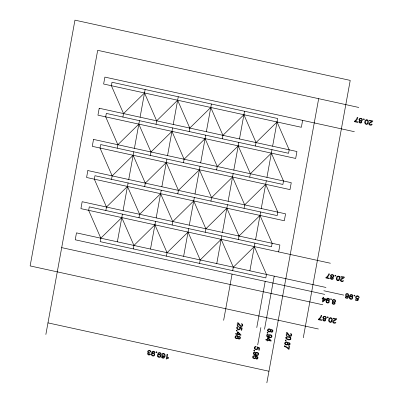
<?xml version="1.0" encoding="UTF-8"?>
<svg xmlns="http://www.w3.org/2000/svg" width="403" height="403" viewBox="0 0 403 403"><rect width="100%" height="100%" fill="white"/><g stroke="black" fill="none" stroke-linecap="round" stroke-linejoin="round"><path stroke-width="0.6" d="M238.47 326.621C238.032 327.221 236.113 328.46 238.289 329.155C239.926 329.659 239.745 327.76 239.548 326.964L242.138 327.997L241.714 330.304L241.105 330.173L241.442 328.319L240.092 327.765M256.036 346.565C255.578 347.265 253.618 348.353 255.93 349.114C257.598 349.532 257.23 347.613 257.114 346.902L259.703 347.94L259.285 350.247L258.676 350.116L259.013 348.263L257.658 347.703M256.469 358.524L256.419 359.103L256.983 359.083A1.355 1.194 19.5 0 0 257.779 358.549L257.96 357.542A1.552 1.365 19.5 0 0 257.789 357.063C256.756 355.824 254.605 355.229 253.149 356.005A1.607 1.416 19.5 0 0 252.822 356.373L252.631 357.058A1.557 1.37 19.5 0 0 253.104 358.166L253.195 358.237A2.06 1.814 19.5 0 0 254.162 358.695L254.857 358.746A1.597 1.405 19.5 0 0 255.316 358.63A1.703 1.506 19.5 0 0 255.698 358.393A1.441 1.269 19.5 0 0 256.021 357.96M45.856 334.485L97.677 50.32L358.811 107.47M238.375 239.498L239.009 236.037L259.99 215.434L272.141 243.291L271.506 246.752L89.285 206.87L88.655 210.336L100.8 238.188L100.171 241.649L265.829 277.904L266.459 274.443L254.313 246.586L233.327 267.194L232.697 270.655M105.853 210.497L106.483 207.036L94.337 179.179L94.967 175.718L277.188 215.595L277.818 212.134L265.673 184.277L244.686 204.885L244.057 208.346M111.53 179.345L112.165 175.879L100.015 148.027L100.649 144.561L282.871 184.443L283.5 180.982L271.355 153.125L250.369 173.728L249.739 177.189M117.213 148.188L117.847 144.727L105.697 116.87L106.327 113.409L288.553 153.286L289.183 149.825L277.037 121.968L256.051 142.576L255.421 146.037M122.895 117.036L123.525 113.575L111.379 85.718L112.009 82.257L277.667 118.507L272.619 146.198M117.369 241.815L122.416 214.124M123.046 210.663L128.099 182.967M128.728 179.506L133.781 151.815M134.411 148.354L139.463 120.658M140.093 117.197L145.14 89.506M133.302 248.903L133.932 245.442L121.787 217.585L100.8 238.188M138.98 217.746L139.614 214.285L127.469 186.428L106.483 207.036M144.662 186.594L145.297 183.133L133.146 155.276L112.165 175.879M150.344 155.437L150.974 151.976L138.828 124.124L117.847 144.727M156.026 124.285L156.656 120.824L144.511 92.967L123.525 113.575M150.5 249.064L155.548 221.373M156.178 217.912L161.23 190.221M161.86 186.755L166.913 159.064M167.542 155.603L172.59 127.912M173.225 124.451L178.272 96.755M166.434 256.152L167.064 252.691L154.918 224.834L133.932 245.442M172.111 225L172.746 221.539L160.601 193.682L139.614 214.285M177.794 193.843L178.423 190.382L166.278 162.525L145.297 183.133M183.476 162.691L184.106 159.23L171.96 131.373L150.974 151.976M189.158 131.534L189.788 128.073L177.642 100.216L156.656 120.824M183.627 256.318L188.68 228.622M189.309 225.161L194.362 197.47M194.992 194.009L200.044 166.313M200.674 162.852L205.721 135.161M206.356 131.7L211.404 104.009M168.333 358.171L168.434 357.622M199.566 263.401L200.195 259.94L188.05 232.088L167.064 252.691M205.243 232.249L205.878 228.788L193.727 200.931L172.746 221.539M210.925 201.097L211.56 197.631L199.409 169.779L178.423 190.382M216.607 169.94L217.237 166.479L205.092 138.622L184.106 159.23M222.29 138.788L222.919 135.327L210.774 107.47L189.788 128.073M216.759 263.567L221.811 235.876M222.441 232.415L227.494 204.719M228.123 201.258L233.176 173.567M233.805 170.106L238.853 142.41M239.488 138.949L244.535 111.258M223.635 320.345L232.063 274.116M238.249 323.569L237.83 325.846L237.216 325.71C236.727 319.806 239.256 323.896 240.354 325.468C241.019 326.611 242.903 325.574 241.961 324.475C240.334 322.249 244.445 325.105 242.037 326.405C240.43 327.14 239.412 325.246 238.722 324.128A2.63 2.322 19.5 0 0 238.254 323.559M249.89 270.816L254.943 243.125M255.573 239.664L260.625 211.973M261.255 208.507L266.302 180.816M266.937 177.355L271.985 149.664M256.766 327.594L265.194 281.365M257.708 344.918L260.867 327.579M264.519 329.291L274.211 276.141M278.629 251.91L279.894 244.984L82.162 201.712L80.902 208.638L330.405 263.24M302.618 120.371L301.358 127.293L103.626 84.02L104.886 77.099L354.393 131.7M266.846 382.85L318.667 98.685M284.342 345.86L284.236 346.444A7.904 6.972 19.5 0 1 288.528 349.245L289.047 349.341L289.596 346.333L288.981 346.197L288.563 348.474M303.288 337.774L350.227 80.393L74.953 20.15L30.134 265.92L318.41 329.009M318.37 319.241L318.289 319.685L321.654 320.42L321.755 319.871L319.206 319.312M325.972 277.556L325.891 277.999L329.256 278.735L329.357 278.186L326.808 277.627M354.474 121.258L354.393 121.701L357.758 122.436L357.859 121.887L355.315 121.333M331.563 320.204L331.044 321.599M152.153 353.149L153.049 351.769L153.946 351.829L154.404 352.655L155.024 352.741L154.913 352.101A1.315 1.159 19.5 0 0 154.43 351.532L153.357 351.215A1.647 1.451 19.5 0 0 152.384 351.502L151.548 352.937A8.297 7.319 19.5 0 0 151.422 353.562L151.573 355.063A1.693 1.496 19.5 0 0 151.855 355.486A1.733 1.531 19.5 0 0 152.833 355.995L153.336 356.04A1.531 1.35 19.5 0 0 153.795 355.95A1.693 1.496 19.5 0 0 154.077 355.819A1.622 1.431 19.5 0 0 154.52 355.396L154.717 353.995A1.567 1.38 19.5 0 0 154.591 353.713A1.672 1.476 19.5 0 0 154.304 353.345A1.446 1.274 19.5 0 0 153.795 353.018A1.672 1.476 19.5 0 0 153.493 352.927A1.531 1.35 19.5 0 0 152.133 353.26M158.213 354.474L159.109 353.099L160.006 353.154L160.465 353.985L161.089 354.066L160.978 353.431A1.315 1.159 19.5 0 0 160.49 352.862L159.417 352.544A1.647 1.451 19.5 0 0 158.45 352.827L157.608 354.262A8.297 7.319 19.5 0 0 157.482 354.892L157.633 356.388A1.672 1.471 19.5 0 0 157.921 356.786M326.707 300.124L327.599 298.749L328.495 298.804L328.954 299.636L329.578 299.716L329.468 299.081A1.315 1.159 19.5 0 0 328.979 298.512L327.906 298.195A1.647 1.451 19.5 0 0 326.939 298.477L326.098 299.913A8.297 7.319 19.5 0 0 325.972 300.542L326.123 302.038A1.693 1.496 19.5 0 0 326.41 302.462A1.733 1.531 19.5 0 0 327.382 302.97L327.886 303.016A1.531 1.35 19.5 0 0 328.349 302.93A1.693 1.496 19.5 0 0 328.631 302.794A1.622 1.431 19.5 0 0 329.07 302.371L329.266 300.97A1.567 1.38 19.5 0 0 329.145 300.688M350.081 296.437L350.973 295.056L351.869 295.112L352.328 295.943L352.952 296.024L352.842 295.389A1.315 1.159 19.5 0 0 352.353 294.82L351.28 294.502A1.647 1.451 19.5 0 0 350.313 294.784L349.472 296.22A8.297 7.319 19.5 0 0 349.346 296.85L349.497 298.346A1.693 1.496 19.5 0 0 350.741 299.298L351.26 299.323A1.531 1.35 19.5 0 0 351.723 299.238A1.693 1.496 19.5 0 0 352.005 299.102A1.622 1.431 19.5 0 0 352.444 298.678L352.64 297.278A1.567 1.38 19.5 0 0 352.519 297.001M149.448 353.209L149.614 352.726L148.344 352.071L148.571 351.058L149.594 350.842L150.178 351.22L150.395 351.965L151.049 352.031L151.044 351.738L150.435 350.711L149.09 350.303L147.7 351.144L147.669 352.096L148.38 352.786L147.629 353.23L147.513 354.046L148.793 355.108L150.334 354.665L150.576 354.247L149.956 354.005L149.377 354.625L148.43 354.439L148.138 353.763L148.581 353.209A1.375 1.209 19.5 0 1 149.347 353.184M357.945 298.9L357.441 300.089L355.365 299.636L355.265 300.18L357.849 300.744L358.791 298.467C357.874 298.658 355.476 298.482 356.448 296.724C357.537 295.389 358.378 297.384 359.083 297.515M367.153 123.615L367.667 122.22A8.151 7.189 19.5 0 0 367.758 121.575L367.647 120.633M338.646 279.914L339.165 278.518A8.151 7.189 19.5 0 0 339.255 277.869L339.145 276.932M337.664 276.609L337.17 277.662A8.851 7.808 19.5 0 0 336.999 278.71L337.11 279.652M222.919 135.327L243.906 114.719L256.051 142.576M217.237 166.479L238.223 145.876L250.369 173.728M211.56 197.631L232.541 177.028L244.686 204.885M205.878 228.788L226.859 208.18L239.009 236.037M200.195 259.94L221.182 239.337L233.327 267.194M366.166 120.311L365.672 121.363A8.851 7.808 19.5 0 0 365.501 122.411L365.612 123.353A0.937 0.826 19.5 0 0 367.198 123.65M330.062 318.294L329.568 319.347A8.851 7.808 19.5 0 0 329.392 320.395L329.503 321.337A0.937 0.826 19.5 0 0 331.095 321.634M371.344 121.691L368.931 123.263L368.876 124.25L369.622 125.041L370.962 125.293L371.873 124.809L372.14 124.27L371.495 124.064L370.962 124.749L370.004 124.673L369.48 123.716L370.055 123.016L372.347 121.756L372.866 120.976L369.425 120.22L369.324 120.769L371.878 121.328A2.63 2.322 19.5 0 1 371.339 121.686M286.815 337.195L287.848 337.17A8.151 7.189 19.5 0 1 288.568 337.301L290.155 337.88M162.112 356.776L161.467 356.68L161.532 357.199A1.355 1.194 19.5 0 0 162.187 357.96L163.316 358.212A1.552 1.365 19.5 0 0 163.83 358.091C165.129 357.325 165.588 355.144 164.636 353.95A1.607 1.416 19.5 0 0 164.202 353.627L163.427 353.391A1.557 1.37 19.5 0 0 162.243 353.738L162.172 353.814A2.06 1.814 19.5 0 0 161.739 354.66L161.739 355.29A1.597 1.405 19.5 0 0 161.905 355.713A1.703 1.506 19.5 0 0 162.192 356.081A1.441 1.269 19.5 0 0 162.696 356.408A1.587 1.4 19.5 0 0 163.729 356.504A1.496 1.32 19.5 0 0 164.303 356.222L163.542 357.607L162.263 357.315M268.942 336.958L268.962 336.958A1.531 1.35 19.5 0 1 268.524 336.298A1.476 1.3 19.5 0 1 268.479 335.699A1.672 1.476 19.5 0 1 268.559 335.432A1.446 1.274 19.5 0 1 268.882 334.994A1.672 1.476 19.5 0 1 269.264 334.762A1.567 1.38 19.5 0 1 269.567 334.671L271.128 334.958A1.622 1.431 19.5 0 1 271.632 335.397M255.663 354.69L255.683 354.695A1.531 1.35 19.5 0 1 255.245 354.036M357.214 117.55L357.869 117.691A7.516 6.629 19.5 0 1 355.27 121.278M329.367 273.99L328.712 273.849A7.904 6.972 19.5 0 1 325.956 277.536M325.987 287.47L76.479 232.869L75.22 239.79L324.727 294.392M323.821 290.749L343.744 295.107M61.694 247.628L322.833 304.779M321.765 315.675L321.11 315.534A7.904 6.972 19.5 0 1 318.355 319.221M335.775 319.312L333.221 318.753L333.321 318.204C340.112 318.345 335.276 320.012 333.503 321.423C332.792 322.476 334.782 323.372 335.291 322.34C337.558 322.763 332.898 324.304 332.707 321.982C332.591 320.587 334.299 320.219 335.236 319.675A2.63 2.322 19.5 0 0 335.78 319.322M47.972 322.874L268.967 371.239M268.786 336.923L267.239 336.011L267.285 335.115L268.111 334.848L268.156 334.289L267.461 334.339A1.315 1.159 19.5 0 0 266.867 334.737L266.6 335.689A1.647 1.451 19.5 0 0 266.993 336.596L268.645 337.472A8.297 7.319 19.5 0 0 269.35 337.633L270.997 337.618A1.672 1.471 19.5 0 0 271.41 337.387A1.733 1.531 19.5 0 0 271.924 336.545L271.939 336.087A1.531 1.35 19.5 0 0 271.803 335.664A1.672 1.471 19.5 0 0 271.602 335.422M255.507 354.66L253.945 353.723L254.006 352.852L254.832 352.585L254.872 352.026L254.177 352.076A1.315 1.159 19.5 0 0 253.588 352.474L253.321 353.421A1.647 1.451 19.5 0 0 253.714 354.328L255.366 355.209A8.297 7.319 19.5 0 0 256.071 355.37L257.713 355.35A1.672 1.471 19.5 0 0 258.132 355.124A1.733 1.531 19.5 0 0 258.645 354.282L258.655 353.824A1.531 1.35 19.5 0 0 258.525 353.396M331.538 318.617L331.649 319.559A8.151 7.189 19.5 0 1 331.563 320.204M158.198 354.59A1.531 1.35 19.5 0 1 159.563 354.257A1.672 1.476 19.5 0 1 159.855 354.343A1.446 1.274 19.5 0 1 160.364 354.675A1.672 1.476 19.5 0 1 160.651 355.038A1.567 1.38 19.5 0 1 160.777 355.32L160.58 356.72A1.622 1.431 19.5 0 1 160.142 357.144A1.693 1.496 19.5 0 1 159.86 357.28A1.531 1.35 19.5 0 1 159.397 357.365L158.893 357.32A1.693 1.496 19.5 0 1 157.926 356.816M162.248 357.32A1.345 1.189 19.5 0 1 162.127 356.776M168.439 357.637A4.065 3.587 19.5 0 0 167.033 358.03L167.693 354.398L167.059 354.257L166.207 358.922L166.615 359.008A3.295 2.907 19.5 0 1 168.348 358.227M357.174 117.54A7.904 6.972 19.5 0 1 354.459 121.238M366.125 120.275A0.962 0.846 19.5 0 1 367.697 120.613M350.061 296.548A1.531 1.35 19.5 0 1 351.426 296.215A1.672 1.476 19.5 0 1 351.723 296.306A1.446 1.274 19.5 0 1 352.232 296.633M352.318 296.689A1.672 1.476 19.5 0 1 352.605 297.051M357.542 295.822A1.733 1.526 19.5 0 1 359.169 297.525M357.995 299.001A1.798 1.582 19.5 0 1 355.532 297.575A1.798 1.582 19.5 0 1 357.526 295.908M326.687 300.24A1.531 1.35 19.5 0 1 327.382 299.892A1.476 1.3 19.5 0 1 328.042 299.903A1.672 1.476 19.5 0 1 328.349 299.993A1.446 1.274 19.5 0 1 328.853 300.326M328.944 300.381A1.672 1.476 19.5 0 1 329.231 300.744M329.337 273.985A7.516 6.629 19.5 0 1 326.762 277.576M337.623 276.569A0.962 0.846 19.5 0 1 339.19 276.911M338.696 279.949A0.937 0.826 19.5 0 1 337.089 279.657M321.735 315.67A7.516 6.629 19.5 0 1 319.161 319.262M330.022 318.259A0.962 0.846 19.5 0 1 331.588 318.597M236.717 327.891A1.733 1.526 19.5 0 1 238.47 326.541M240.198 327.73A1.798 1.582 19.5 0 1 238.818 329.856A1.798 1.582 19.5 0 1 236.818 327.906M256.474 358.509A1.345 1.189 19.5 0 0 257.064 358.443C258.278 357.577 256.253 356.272 255.688 356.484A1.496 1.32 19.5 0 1 256.046 357.033M256.056 356.993A1.597 1.405 19.5 0 1 256.036 357.929M255.24 354.036A1.476 1.3 19.5 0 1 255.2 353.436A1.672 1.476 19.5 0 1 255.28 353.164A1.446 1.274 19.5 0 1 255.603 352.731M255.658 352.655A1.672 1.476 19.5 0 1 256.041 352.424M255.986 352.499A1.567 1.38 19.5 0 1 256.283 352.408L257.849 352.696A1.622 1.431 19.5 0 1 258.353 353.129M258.323 353.154A1.672 1.471 19.5 0 1 258.489 353.421M254.283 347.829A1.733 1.526 19.5 0 1 256.041 346.484M257.769 347.668A1.798 1.582 19.5 0 1 256.384 349.799A1.798 1.582 19.5 0 1 254.384 347.849M284.337 345.885A7.516 6.629 19.5 0 1 288.508 348.509M286.795 337.145A0.962 0.846 19.5 0 0 286.543 338.55L287.782 339.049A8.851 7.808 19.5 0 0 288.956 339.286L289.989 339.261A0.937 0.826 19.5 0 0 290.19 337.84M322.889 317.519C323.992 319.161 322.778 318.365 322.778 320.027C323.171 321.312 325.639 321.544 325.76 319.987C324.425 318.708 326.783 319.085 326.304 317.423C325.861 315.932 323.055 315.7 322.894 317.468M330.495 275.833C331.528 277.491 330.541 276.649 330.344 278.221C330.621 279.586 333.175 279.909 333.362 278.342C332.127 277.002 334.152 277.481 333.941 275.874C333.639 274.272 330.667 273.954 330.495 275.783M332.243 300.779C333.442 302.436 331.946 301.681 332.173 303.404C332.677 304.668 335.215 304.708 335.105 303.091C333.79 301.958 336.072 302.366 335.689 300.819C335.387 299.192 332.349 298.91 332.243 300.779M358.997 119.535C360.146 121.212 358.821 120.361 358.902 122.104C359.35 123.373 361.854 123.514 361.864 121.923C360.569 120.709 362.846 121.112 362.428 119.505C362.055 117.958 359.164 117.686 358.997 119.484M328.732 320.43C328.374 322.516 331.76 323.191 332.062 321C334.027 317.206 328.037 316.41 328.732 320.43M336.334 278.745C335.981 280.946 339.558 281.455 339.714 279.138C341.482 275.365 335.578 274.866 336.334 278.745M364.836 122.447C364.483 124.653 368.06 125.157 368.216 122.844C369.984 119.061 364.085 118.578 364.836 122.447M164.459 355.028C161.568 359.093 162.283 350.696 164.459 355.028M348.242 295.218C345.26 299.263 346.132 290.895 348.242 295.218M291.203 334.903C289.409 338.978 286.039 326.813 286.221 335.538L286.835 335.674L287.253 333.397A2.63 2.322 19.5 0 1 287.692 333.916C288.387 335.084 289.581 337.155 291.218 336.117C293.243 334.384 289.047 331.911 291.203 334.903M348.907 295.444L348.484 297.399L347.613 298.28A1.552 1.365 19.5 0 1 347.099 298.401L345.97 298.149A1.355 1.194 19.5 0 1 345.316 297.389L345.245 296.87L345.89 296.966A1.345 1.189 19.5 0 0 346.026 297.51L347.326 297.797L348.086 296.412A1.496 1.32 19.5 0 1 347.512 296.694A1.587 1.4 19.5 0 1 346.479 296.598A1.441 1.269 19.5 0 1 345.976 296.27A1.703 1.506 19.5 0 1 345.683 295.903A1.597 1.405 19.5 0 1 345.522 295.48L345.517 294.85A2.06 1.814 19.5 0 1 345.95 294.004L346.026 293.933A1.557 1.37 19.5 0 1 347.21 293.58L347.98 293.817A1.607 1.416 19.5 0 1 348.414 294.14L348.907 295.444M235.065 337.099C234.899 338.525 237.135 339.437 237.886 338.137C238.072 339.326 239.976 339.412 240.329 338.283C241.075 336.772 238.788 335.85 238.097 336.671C237.72 335.084 234.959 335.387 235.065 337.099M267.557 330.284C267.401 331.689 269.562 332.606 270.348 331.377C270.524 332.324 272.368 332.707 272.796 331.533C273.642 330.042 271.269 328.939 270.599 329.916C270.282 328.274 267.451 328.546 267.557 330.284M284.73 343.321C284.563 344.746 286.8 345.658 287.551 344.358C287.742 345.578 289.722 345.623 290.019 344.439C290.719 342.862 288.306 342.137 287.757 342.893C287.379 341.306 284.624 341.608 284.73 343.321M253.165 357.048C255.829 361.083 256.373 353.789 253.17 357.003M285.722 337.835C286.054 339.815 289.359 340.52 290.825 339.366C292.16 336.767 286.19 335.241 285.722 337.835M340.958 280.135C340.928 280.936 342.006 281.349 342.626 280.962C343.945 279.47 343.497 282.181 341.885 281.576C338.978 281.113 340.822 278.115 342.837 277.989A2.63 2.322 19.5 0 0 343.386 277.637L340.822 277.068L340.923 276.518C348.338 276.977 341.996 278.211 340.958 280.135M87.844 170.56L86.58 177.481L284.311 220.753L285.576 213.832L87.844 170.56M93.526 139.408L92.262 146.329L289.994 189.601L291.258 182.68L93.526 139.408M99.209 108.251L97.944 115.172L295.676 158.444L296.935 151.523L99.209 108.251M156.253 351.89L156.132 352.539L156.858 352.701L156.979 352.051L156.253 351.89M235.785 333.563L235.684 334.132L236.929 334.404L236.813 335.029L237.397 335.16L237.513 334.53L240.883 335.271L240.969 334.802L237.987 331.946L237.397 331.82L237.029 333.835L235.785 333.563M236.39 330.248L236.274 330.898L236.999 331.059L237.115 330.41L236.39 330.248M237.881 332.505L237.619 333.961L239.961 334.475L237.881 332.505M253.955 350.192L253.84 350.842L254.565 351.003L254.686 350.353L253.955 350.192M265.975 339.376L265.874 339.946L267.118 340.218L267.003 340.847L267.587 340.973L267.703 340.349L271.073 341.084L271.159 340.621L268.176 337.764L267.587 337.633L267.219 339.648L265.975 339.376M267.239 332.46L267.118 333.11L267.849 333.266L267.965 332.616L267.239 332.46M268.071 338.324L267.809 339.779L270.151 340.293L268.071 338.324M285.395 340.082L285.279 340.731L286.004 340.888L286.125 340.238L285.395 340.082M322.234 298.149L322.138 298.673L322.843 298.825L322.294 301.837L322.813 301.948L325.74 299.459L325.836 298.935L323.579 298.442L323.78 297.333L323.141 297.192L322.939 298.306L322.234 298.149M323.483 298.966L323.1 301.061L325.11 299.323L323.483 298.966M327.508 316.934L327.392 317.584L328.118 317.74L328.238 317.096L327.508 316.934M330.803 298.87L330.682 299.52L331.412 299.676L331.528 299.026L330.803 298.87M335.11 275.249L334.994 275.899L335.719 276.055L335.84 275.405L335.11 275.249M363.612 118.95L363.496 119.6L364.221 119.756L364.342 119.112L363.612 118.95M354.177 295.177L354.056 295.827L354.786 295.983L354.902 295.334L354.177 295.177M152.213 355.093A1.174 1.038 19.5 0 0 154.173 354.836A1.174 1.038 19.5 0 0 152.813 353.401A1.174 1.038 19.5 0 0 152.213 355.093M158.273 356.418A1.174 1.038 19.5 0 0 160.233 356.161A1.174 1.038 19.5 0 0 158.873 354.731A1.174 1.038 19.5 0 0 158.273 356.418M359.914 120.296A1.103 0.972 19.5 0 0 361.758 120.089A1.103 0.972 19.5 0 0 360.509 118.724A1.103 0.972 19.5 0 0 359.914 120.296M359.703 122.3A0.866 0.766 19.5 0 0 361.153 122.144A0.866 0.766 19.5 0 0 360.181 121.066A0.866 0.766 19.5 0 0 359.703 122.3M350.136 298.376A1.174 1.038 19.5 0 0 352.096 298.119A1.174 1.038 19.5 0 0 350.736 296.689A1.174 1.038 19.5 0 0 350.136 298.376M326.762 302.069A1.174 1.038 19.5 0 0 328.722 301.812A1.174 1.038 19.5 0 0 327.362 300.381A1.174 1.038 19.5 0 0 326.762 302.069M333.16 301.54A1.103 0.972 19.5 0 0 335.009 301.333A1.103 0.972 19.5 0 0 333.76 299.968A1.103 0.972 19.5 0 0 333.16 301.54M332.949 303.545A0.866 0.766 19.5 0 0 334.404 303.388A0.866 0.766 19.5 0 0 333.427 302.31A0.866 0.766 19.5 0 0 332.949 303.545M331.407 276.594A1.103 0.972 19.5 0 0 333.256 276.387A1.103 0.972 19.5 0 0 332.007 275.022A1.103 0.972 19.5 0 0 331.407 276.594M331.201 278.599A0.866 0.766 19.5 0 0 332.651 278.443A0.866 0.766 19.5 0 0 331.679 277.365A0.866 0.766 19.5 0 0 331.201 278.599M323.805 318.279A1.103 0.972 19.5 0 0 325.654 318.073A1.103 0.972 19.5 0 0 324.405 316.708A1.103 0.972 19.5 0 0 323.805 318.279M323.599 320.284A0.866 0.766 19.5 0 0 325.05 320.128A0.866 0.766 19.5 0 0 324.072 319.05A0.866 0.766 19.5 0 0 323.599 320.284M235.871 337.805A1.103 0.972 19.5 0 0 237.715 337.563A1.103 0.972 19.5 0 0 236.44 336.218A1.103 0.972 19.5 0 0 235.871 337.805M238.425 338.177A0.866 0.766 19.5 0 0 239.876 338.016A0.866 0.766 19.5 0 0 238.893 336.943A0.866 0.766 19.5 0 0 238.425 338.177M256.051 354.585A1.174 1.038 19.5 0 0 258.016 354.348A1.174 1.038 19.5 0 0 256.671 352.902A1.174 1.038 19.5 0 0 256.051 354.585M269.335 336.853A1.174 1.038 19.5 0 0 271.295 336.611A1.174 1.038 19.5 0 0 269.95 335.165A1.174 1.038 19.5 0 0 269.335 336.853M268.368 330.989A1.103 0.972 19.5 0 0 270.206 330.752A1.103 0.972 19.5 0 0 268.932 329.407A1.103 0.972 19.5 0 0 268.368 330.989M270.917 331.367A0.866 0.766 19.5 0 0 272.368 331.201A0.866 0.766 19.5 0 0 271.385 330.128A0.866 0.766 19.5 0 0 270.917 331.367M285.536 344.026A1.103 0.972 19.5 0 0 287.374 343.784A1.103 0.972 19.5 0 0 286.1 342.439A1.103 0.972 19.5 0 0 285.536 344.026M288.09 344.399A0.866 0.766 19.5 0 0 289.54 344.238A0.866 0.766 19.5 0 0 288.558 343.165A0.866 0.766 19.5 0 0 288.09 344.399"/></g></svg>
